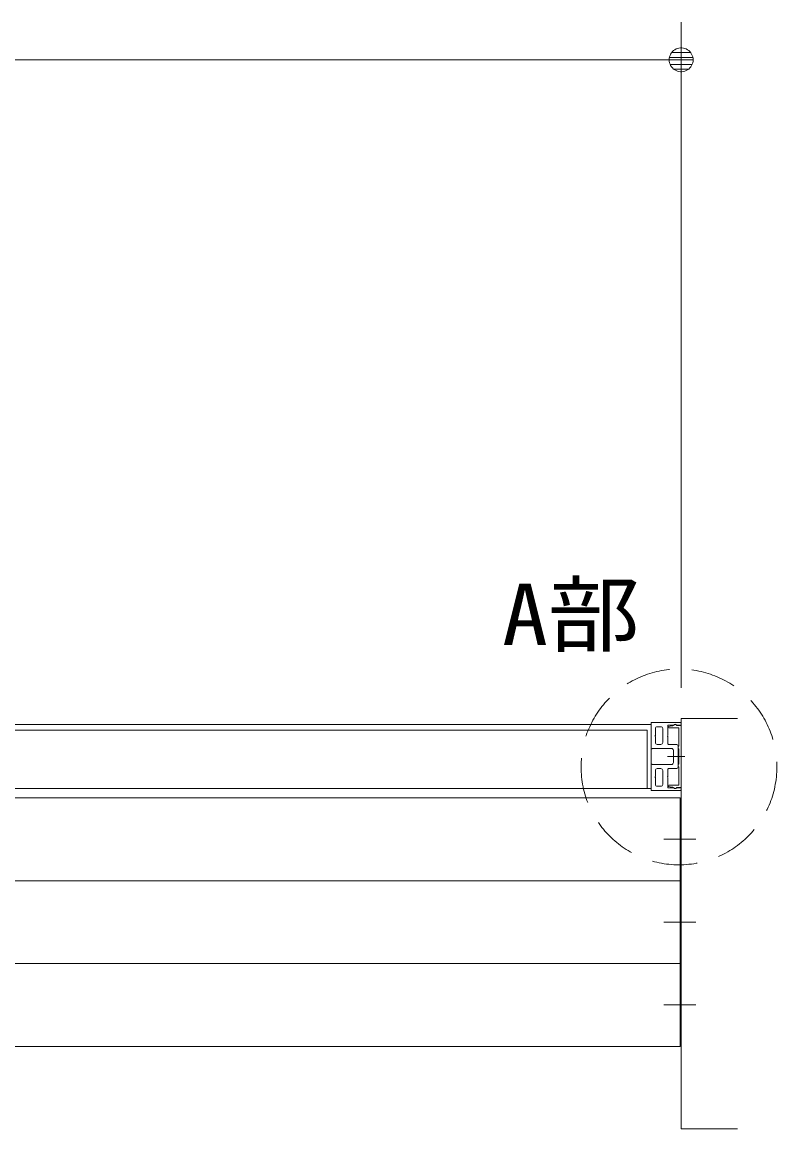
# Model space of a CAD drawing. Units: millimetres, scale not verified. Extents: x -6062 to 6062, y -3045 to 3045.
# Drawn here: x -1236 to -835, y 1202 to 1790 of the extents above; entities that cross this region are included whole.
import ezdxf
from ezdxf.enums import TextEntityAlignment as Align

# ---------------------------------------------------------------- set-up
doc = ezdxf.new("R2010")
doc.units = ezdxf.units.MM
doc.header["$LTSCALE"] = 20
doc.linetypes.add('DASHED1', pattern=[1.8, 1.2, -0.6])
for name, color, linetype, lineweight in [('0-0_2寸法-1', 7, 'Continuous', 9), ('0-1_0', 7, 'Continuous', 9), ('0-2_2寸法-3', 7, 'Continuous', 9), ('0-3_3一般', 7, 'Continuous', 9)]:
    doc.layers.add(name, color=color, linetype=linetype, lineweight=lineweight)
doc.styles.add('ＭＳ ゴシック', font='')
doc.styles.get('ＭＳ ゴシック').set_extended_font_data('MS Gothic')

# ---------------------------------------------------------------- blocks, each defined once
blk = doc.blocks.new('_Dot')
at = {"layer": '0-1_0'}
for p, q in [((-10, 0), (-20, 0)), ((9.78, 2), (-9.78, 2)), ((7.99, 6), (-7.99, 6)), ((9.16, -3.98), (-9.16, -3.98)), ((6, -7.98), (-6, -7.98))]:
    blk.add_line(p, q, dxfattribs=at)
for points in [[(10, 0), (9.92, 1.25), (9.69, 2.49), (9.3, 3.68), (8.76, 4.82), (8.09, 5.88), (7.29, 6.85), (6.37, 7.71), (5.36, 8.44), (4.26, 9.05), (3.09, 9.51), (1.87, 9.82), (0.63, 9.98), (-0.63, 9.98), (-1.87, 9.82), (-3.09, 9.51), (-4.26, 9.05), (-5.36, 8.44), (-6.37, 7.71), (-7.29, 6.85), (-8.09, 5.88), (-8.76, 4.82), (-9.3, 3.68), (-9.69, 2.49), (-9.92, 1.25), (-10, 0), (0, 0)], [(-10, 0), (-9.92, -1.25), (-9.69, -2.49), (-9.3, -3.68), (-8.76, -4.82), (-8.09, -5.88), (-7.29, -6.85), (-6.37, -7.71), (-5.36, -8.44), (-4.26, -9.05), (-3.09, -9.51), (-1.87, -9.82), (-0.63, -9.98), (0.63, -9.98), (1.87, -9.82), (3.09, -9.51), (4.26, -9.05), (5.36, -8.44), (6.37, -7.71), (7.29, -6.85), (8.09, -5.88), (8.76, -4.82), (9.3, -3.68), (9.69, -2.49), (9.92, -1.25), (10, 0), (0, 0)]]:
    blk.add_lwpolyline(points, close=True, dxfattribs=at)
blk = doc.blocks.new('グループ-153')
at = {"layer": '0-3_3一般'}
blk.add_lwpolyline([(18640, 24040), (18040, 24040), (18040, 28400), (18640, 28400)], dxfattribs=at)
blk = doc.blocks.new('グループ-154')
at = {"layer": '0-3_3一般'}
for p, q in [((17720, 28352.3), (17720, 28352.9)), ((17722, 28080.9), (17722, 28348.9)), ((17724, 28356.9), (18034, 28356.9)), ((18040, 28330.9), (18040, 28350.9)), ((17766, 28292.9), (17766, 28219.9)), ((17824, 28312.9), (17786, 28312.9)), ((17844, 28292.9), (17844, 28145.9)), ((17900, 28324.9), (17900, 28219.9)), ((17902, 28308.9), (17902, 28310)), ((17906, 28330.9), (17963.4, 28330.9)), ((17906.8, 28315.8), (17940.1, 28322.5)), ((18010, 28302.9), (17908, 28302.9)), ((17991, 28330.9), (18040, 28330.9)), ((18016, 28106.9), (18016, 28296.9)), ((17760, 28213.9), (17766, 28219.9)), ((17766, 28207.9), (17760, 28213.9)), ((17766, 28207.9), (17766, 28145.9)), ((17824, 28125.9), (17786, 28125.9)), ((17894, 28213.9), (17900, 28219.9)), ((17900, 28207.9), (17894, 28213.9)), ((17900, 28207.9), (17900, 28131.9)), ((17988, 28125.9), (17906, 28125.9)), ((17728, 28076.9), (17726, 28076.9)), ((17894, 27996.9), (18049.5, 27996.9)), ((17958, 28061.9), (17958, 27931.9)), ((17960.4, 27996.9), (18080.4, 27996.9)), ((18008, 28105.9), (18008, 27887.9)), ((18016, 27916.9), (18016, 28076.9)), ((17722, 27912.9), (17722, 27644.9)), ((17728, 27916.9), (17726, 27916.9)), ((17732, 27911.9), (17732, 27912.9)), ((17938, 27911.9), (17732, 27911.9)), ((18016, 27696.9), (18016, 27886.9)), ((17760, 27779.9), (17766, 27785.9)), ((17766, 27773.9), (17760, 27779.9)), ((17766, 27785.9), (17766, 27847.9)), ((17766, 27700.9), (17766, 27773.9)), ((17824, 27867.9), (17786, 27867.9)), ((17844, 27700.9), (17844, 27847.9)), ((17894, 27779.9), (17900, 27785.9)), ((17900, 27773.9), (17894, 27779.9)), ((17900, 27785.9), (17900, 27861.9)), ((17900, 27668.9), (17900, 27773.9)), ((17988, 27867.9), (17906, 27867.9)), ((17720, 27641.4), (17720, 27640.9)), ((17724, 27636.9), (18034, 27636.9)), ((17824, 27680.9), (17786, 27680.9)), ((17902, 27683.8), (17902, 27684.9)), ((17906, 27662.9), (17963.4, 27662.9)), ((17940.1, 27671.3), (17906.8, 27677.9)), ((17908, 27690.9), (18010, 27690.9)), ((17991, 27662.9), (18040, 27662.9)), ((18040, 27662.9), (18040, 27642.9)), ((17857.8, 27116.9), (18197.8, 27116.9)), ((18030, 26676.9), (-76990, 26676.9)), ((18030, 26676.9), (-76990, 26676.9)), ((18030, 25796.9), (18030, 26676.9)), ((17857.8, 26236.9), (18197.8, 26236.9)), ((18030, 25796.9), (-76990, 25796.9)), ((17857.8, 25356.9), (18197.8, 25356.9)), ((18030, 24916.9), (-76990, 24916.9))]:
    blk.add_line(p, q, dxfattribs=at)
for points in [[(-5642, 27656.9), (17722, 27656.9), (17722, 28336.9), (-5642, 28336.9)], [(17680, 27656.9), (-5620, 27656.9), (-5620, 28276.9), (17680, 28276.9)]]:
    blk.add_lwpolyline(points, close=True, dxfattribs=at)
for points in [[(17944, 28322.9), (17953.1, 28322.9), (17975, 28335.5)], [(17990, 28326.9), (18040, 28326.9), (18040, 27666.9), (17990, 27666.9)], [(18016, 28076.9), (18010, 28076.9), (18010, 28106.9), (18016, 28106.9)], [(17938, 28081.9), (17732, 28081.9), (17732, 28080.9)], [(18016, 27886.9), (18010, 27886.9), (18010, 27916.9), (18016, 27916.9)], [(17975, 27658.2), (17953.1, 27670.9), (17944, 27670.9)], [(18030, 26676.9), (18030, 27556.9), (-76990, 27556.9), (-76990, 26676.9)], [(18030, 24916.9), (18030, 25796.9), (-76990, 25796.9), (-76990, 24916.9)]]:
    blk.add_lwpolyline(points, dxfattribs=at)
for centre, radius, start, end in [((17724, 28352.9), 4, 90, 180), ((17724, 28352.3), 4, 180, 240), ((18034, 28350.9), 6, 0, 90), ((17786, 28292.9), 20, 90, 180), ((17824, 28292.9), 20, 0, 90), ((17906, 28324.9), 6, 90, 180), ((17908, 28310), 6, 101.30993, 180), ((17908, 28308.9), 6, 180, 270), ((17944, 28302.9), 20, 90, 101.30993), ((17976, 28324.9), 14, 33.74899, 154.62307), ((17980, 28326.9), 10, 0, 120), ((17991, 28334.9), 4, 213.74899, 270), ((18010, 28296.9), 6, 0, 90), ((17786, 28145.9), 20, 180, 270), ((17824, 28145.9), 20, 270, 0), ((17906, 28131.9), 6, 180, 270), ((17988, 28105.9), 20, 0, 90), ((17726, 28080.9), 4, 180, 270), ((17728, 28080.9), 4, 270, 0), ((17938, 28061.9), 20, 0, 90), ((17726, 27912.9), 4, 90, 180), ((17728, 27912.9), 4, 0, 90), ((17938, 27931.9), 20, 270, 0), ((17988, 27887.9), 20, 270, 0), ((17786, 27847.9), 20, 90, 180), ((17824, 27847.9), 20, 0, 90), ((17906, 27861.9), 6, 90, 180), ((17724, 27641.4), 4, 120, 180), ((17724, 27640.9), 4, 180, 270), ((17786, 27700.9), 20, 180, 270), ((17824, 27700.9), 20, 270, 0), ((17906, 27668.9), 6, 180, 270), ((17908, 27684.9), 6, 90, 180), ((17908, 27683.8), 6, 180, 258.69007), ((17944, 27690.9), 20, 258.69007, 270), ((17976, 27668.9), 14, 205.37693, 326.25101), ((17980, 27666.9), 10, 240, 0), ((17991, 27658.9), 4, 90, 146.25101), ((18010, 27696.9), 6, 270, 0), ((18034, 27642.9), 6, 270, 0)]:
    blk.add_arc(centre, radius, start, end, dxfattribs=at)
blk = doc.blocks.new('グループ-155')
at = {"layer": '0-3_3一般'}
for name in ['グループ-153', 'グループ-154']:
    blk.add_blockref(name, (0, 0), dxfattribs=at)

msp = doc.modelspace()

# ---------------------------------------------------------------- linework, layer by layer
at = {"layer": '0-0_2寸法-1'}
for p, q in [((-885.5, 1436.34), (-885.5, 1790)), ((-898.21, 1770), (-5624.79, 1770))]:
    msp.add_line(p, q, dxfattribs=at)
at = {"layer": '0-3_3一般', "linetype": 'DASHED1'}
msp.add_circle((-886.66, 1394.28), 52, dxfattribs=at)

# ---------------------------------------------------------------- block references
at = {"layer": '0-0_2寸法-1', "xscale": 0.6356201, "yscale": 0.6356201}
msp.add_blockref('_Dot', (-885.5, 1770), dxfattribs=at)
at = {"layer": '0-3_3一般', "xscale": 0.05, "yscale": 0.05}
msp.add_blockref('グループ-155', (-1787.5, 0), dxfattribs=at)

# ---------------------------------------------------------------- texts
at = {"layer": '0-2_2寸法-3', "style": 'ＭＳ ゴシック', "width": 1.1}
msp.add_text('A部', height=32.55, dxfattribs=at).set_placement((-980.61, 1449.27), align=Align.BOTTOM_LEFT)

doc.saveas('drawing.dxf')
